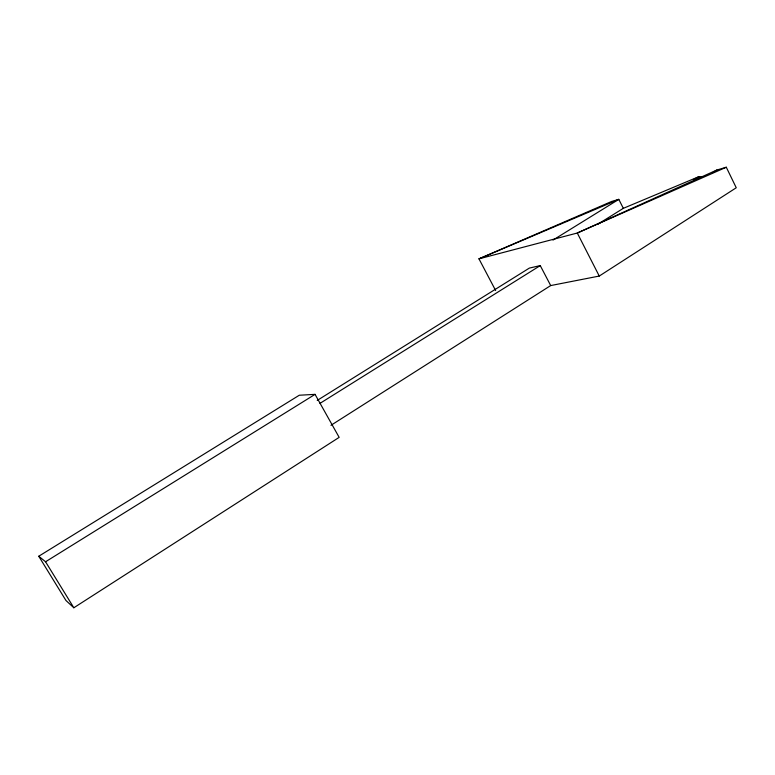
<?xml version="1.0" encoding="UTF-8"?>
<svg xmlns="http://www.w3.org/2000/svg" width="775" height="775" viewBox="0 0 775 775"><rect width="100%" height="100%" fill="white"/><g stroke="black" fill="none" stroke-linecap="round" stroke-linejoin="round"><path stroke-width="1.16" d="M330.973 425.301L550.696 285.568L599.259 276.055L736.25 187.763L726.291 167.235L716.885 170.006L577.288 233.023L478.969 258.85L495.642 290.518M73.828 607.765L339.159 437.362L315.057 394.359L299.295 395.231L38.75 556.247L65.972 600.518L73.828 607.765L45.56 561.768L38.75 556.247M712.806 172.573L716.885 170.006M317.237 400.413L529.373 268.082L540.252 265.593L550.696 285.568M319.998 403.368L540.252 265.593M597.699 224.314L623.323 208.339L698.943 176.632L702.373 177.165M45.56 561.768L315.057 394.359M553.001 240.076L618.818 199.359L623.323 208.339M693.644 179.509L698.943 176.632M726.291 167.235L577.288 233.023L599.259 276.055M611.582 201.481L478.969 258.85L618.818 199.359L611.582 201.481"/></g></svg>
